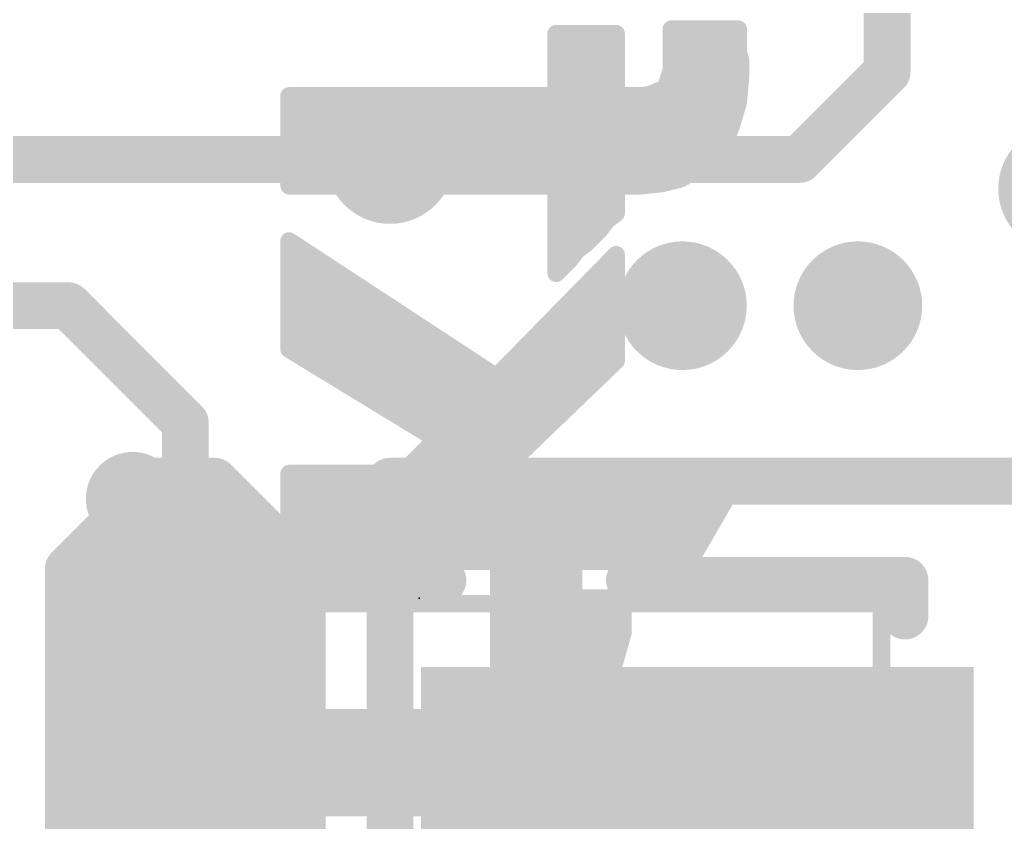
# Model space of a CAD drawing. Extents: x -29.2 to 57.4, y -20 to 37.1.
# Drawn here: x 21.76 to 26.04, y 15.537 to 19.022 of the extents above; entities that cross this region are included whole.
import ezdxf

# ---------------------------------------------------------------- set-up
doc = ezdxf.new("R2010")
doc.units = 0
for name, color, linetype in [('1', 12, 'CONTINUOUS'), ('16', 132, 'CONTINUOUS'), ('18', 110, 'CONTINUOUS'), ('21', 41, 'CONTINUOUS'), ('22', 40, 'CONTINUOUS'), ('24', 53, 'CONTINUOUS'), ('51', 53, 'CONTINUOUS')]:
    doc.layers.add(name, color=color, linetype=linetype)

# ---------------------------------------------------------------- blocks, each defined once
blk = doc.blocks.new('RECT')
blk.add_solid([(-0.5, -0.5), (0.5, -0.5), (-0.5, 0.5), (0.5, 0.5)])
blk = doc.blocks.new('ROUNDV')
at = {"const_width": 0.5}
blk.add_lwpolyline([(0, -0.25, 1), (0, 0.25, 1), (0, -0.25)], format="xyb", dxfattribs=at)

msp = doc.modelspace()

# ---------------------------------------------------------------- linework, layer by layer
at = {"layer": '1', "const_width": 0.2032}
for points in [[(25.527, 19.8628), (25.527, 18.796)], [(25.527, 18.796), (25.146, 18.415)], [(25.146, 18.415), (23.368, 18.415)], [(20.789, 17.78), (21.971, 17.78)], [(21.971, 17.78), (22.479, 17.272)], [(22.479, 17.272), (22.479, 16.6116)], [(21.971, 16.637), (22.352, 17.018)], [(22.352, 17.018), (22.606, 17.018)], [(22.606, 17.018), (22.987, 16.637)], [(23.368, 12.7), (23.368, 17.018)], [(23.368, 17.018), (29.591, 17.018)], [(21.971, 14.351), (21.971, 16.637)], [(22.987, 16.637), (22.987, 14.478)]]:
    msp.add_lwpolyline(points, dxfattribs=at)
at = {"layer": '1', "const_width": 0.1016}
for points in [[(25.5629, 18.7601, 1), (25.4911, 18.8319)], [(25.4762, 18.796, 1), (25.5778, 18.796)], [(23.368, 18.4658, 1), (23.368, 18.3642)], [(25.1101, 18.4509, 1), (25.1819, 18.3791)], [(25.146, 18.3642, 1), (25.146, 18.4658)], [(22.0069, 17.8159, 1), (21.9351, 17.7441)], [(21.971, 17.7292, 1), (21.971, 17.8308)], [(22.5298, 17.272, 1), (22.4282, 17.272)], [(22.4431, 17.2361, 1), (22.5149, 17.3079)], [(22.352, 17.0688, 1), (22.352, 16.9672)], [(22.3879, 16.9821, 1), (22.3161, 17.0539)], [(22.6419, 17.0539, 1), (22.5701, 16.9821)], [(22.606, 16.9672, 1), (22.606, 17.0688)], [(23.4188, 17.018, 1), (23.3172, 17.018)], [(23.368, 17.0688, 1), (23.368, 16.9672)], [(22.0218, 16.637, 1), (21.9202, 16.637)], [(23.0378, 16.637, 1), (22.9362, 16.637)], [(21.9351, 16.6729, 1), (22.0069, 16.6011)], [(22.9511, 16.6011, 1), (23.0229, 16.6729)], [(22.4282, 16.6116, 1), (22.5298, 16.6116)]]:
    msp.add_lwpolyline(points, format="xyb", dxfattribs=at)
at = {"layer": '16'}
for points, const_width in [([(23.368, 18.415), (17.653, 18.415)], 0.2032), ([(22.479, 12.954), (22.479, 16.6116)], 0.8128)]:
    msp.add_lwpolyline(points, dxfattribs=dict(at, const_width=const_width))
for points, const_width in [([(23.368, 18.3642, 1), (23.368, 18.4658)], 0.1016), ([(22.6822, 16.6116, 1), (22.2758, 16.6116)], 0.4064)]:
    msp.add_lwpolyline(points, format="xyb", dxfattribs=dict(at, const_width=const_width))
at = {"layer": '21'}
for points, const_width in [([(22.2504, 16.8402, 1), (22.2504, 17.0434, 1), (22.2504, 16.8402)], 0.2032), ([(22.4014, 16.6384, 1), (22.4014, 16.5368)], 0.1016), ([(22.4522, 16.5876, 1), (22.3506, 16.5876)], 0.1016), ([(23.598, 16.5368, 1), (23.598, 16.6384)], 0.1016), ([(24.408, 16.6384, 1), (24.408, 16.5368)], 0.1016), ([(25.6554, 16.5876, 1), (25.5538, 16.5876)], 0.1016), ([(25.6046, 16.5368, 1), (25.6046, 16.6384)], 0.1016), ([(22.3506, 16.4324, 1), (22.4522, 16.4324)], 0.1016), ([(25.5538, 16.4324, 1), (25.6554, 16.4324)], 0.1016)]:
    msp.add_lwpolyline(points, format="xyb", dxfattribs=dict(at, const_width=const_width))
at = {"layer": '21', "const_width": 0.2032}
for points in [[(23.598, 16.5876), (22.4014, 16.5876)], [(22.4014, 16.4324), (22.4014, 16.5876)], [(25.6046, 16.5876), (24.408, 16.5876)], [(25.6046, 16.4324), (25.6046, 16.5876)]]:
    msp.add_lwpolyline(points, dxfattribs=at)
at = {"layer": '22', "const_width": 0.0762}
for points in [[(24.88, 18.981), (24.59, 18.981)], [(24.59, 18.981), (24.59, 18.801)], [(24.59, 18.9738), (24.88, 18.9738)], [(24.88, 18.881), (24.88, 18.981)], [(24.35, 18.961), (24.09, 18.961)], [(24.09, 18.961), (24.09, 18.691)], [(24.35, 18.691), (24.35, 18.961)], [(24.09, 18.8976), (24.35, 18.8976)], [(24.59, 18.8976), (24.88, 18.8976)], [(24.89, 18.851), (24.88, 18.881)], [(24.89, 18.771), (24.89, 18.851)], [(24.09, 18.8214), (24.35, 18.8214)], [(24.59, 18.801), (24.57, 18.741)], [(24.59, 18.8214), (24.89, 18.8214)], [(24.88, 18.661), (24.89, 18.771)], [(24.09, 18.7452), (24.35, 18.7452)], [(24.53, 18.711), (24.51, 18.701)], [(24.56, 18.721), (24.53, 18.711)], [(24.57, 18.741), (24.56, 18.721)], [(24.5714, 18.7452), (24.8877, 18.7452)], [(24.09, 18.691), (22.93, 18.691)], [(22.93, 18.691), (22.93, 18.301)], [(22.93, 18.669), (24.8807, 18.669)], [(24.47, 18.691), (24.35, 18.691)], [(24.51, 18.701), (24.47, 18.691)], [(24.85, 18.561), (24.88, 18.661)], [(22.93, 18.5928), (24.8595, 18.5928)], [(24.82, 18.481), (24.85, 18.561)], [(22.93, 18.5166), (24.8334, 18.5166)], [(24.76, 18.421), (24.82, 18.481)], [(22.93, 18.4404), (24.7794, 18.4404)], [(24.7, 18.371), (24.76, 18.421)], [(24.63, 18.331), (24.7, 18.371)], [(22.93, 18.3642), (24.6881, 18.3642)], [(24.55, 18.311), (24.63, 18.331)], [(22.93, 18.301), (24.09, 18.301)], [(24.09, 18.301), (24.09, 17.921)], [(24.09, 18.288), (24.35, 18.288)], [(24.35, 18.181), (24.35, 18.301)], [(24.35, 18.301), (24.46, 18.301)], [(24.46, 18.301), (24.55, 18.311)], [(24.09, 18.2118), (24.35, 18.2118)], [(24.31, 18.151), (24.35, 18.181)], [(24.09, 18.1356), (24.2985, 18.1356)], [(24.22, 18.051), (24.28, 18.111)], [(24.28, 18.111), (24.31, 18.151)], [(23.83, 17.471), (22.93, 18.061)], [(22.93, 18.061), (22.93, 17.591)], [(22.93, 18.0594), (22.9324, 18.0594)], [(24.09, 18.0594), (24.2284, 18.0594)], [(24.18, 18.021), (24.22, 18.051)], [(22.93, 17.9832), (23.0487, 17.9832)], [(24.35, 18.001), (23.83, 17.471)], [(24.09, 17.9832), (24.1517, 17.9832)], [(24.15, 17.981), (24.18, 18.021)], [(24.3325, 17.9832), (24.35, 17.9832)], [(24.35, 17.541), (24.35, 18.001)], [(24.09, 17.921), (24.15, 17.981)], [(22.93, 17.907), (23.1649, 17.907)], [(24.2578, 17.907), (24.35, 17.907)], [(22.93, 17.8308), (23.2812, 17.8308)], [(24.183, 17.8308), (24.35, 17.8308)], [(22.93, 17.7546), (23.3974, 17.7546)], [(24.1083, 17.7546), (24.35, 17.7546)], [(22.93, 17.6784), (23.5136, 17.6784)], [(24.0335, 17.6784), (24.35, 17.6784)], [(22.93, 17.6022), (23.6299, 17.6022)], [(23.9587, 17.6022), (24.35, 17.6022)], [(22.93, 17.591), (23.57, 17.201)], [(23.0367, 17.526), (23.7461, 17.526)], [(23.84, 17.051), (24.35, 17.541)], [(23.884, 17.526), (24.3344, 17.526)], [(23.1617, 17.4498), (24.2551, 17.4498)], [(23.2868, 17.3736), (24.1758, 17.3736)], [(23.4118, 17.2974), (24.0965, 17.2974)], [(23.5369, 17.2212), (24.0171, 17.2212)], [(23.57, 17.201), (23.42, 17.051)], [(23.514, 17.145), (23.9378, 17.145)], [(23.42, 17.051), (22.93, 17.051)], [(22.93, 17.051), (22.93, 16.671)], [(23.4378, 17.0688), (23.8585, 17.0688)], [(24.89, 17.051), (23.84, 17.051)], [(24.67, 16.671), (24.89, 17.051)], [(22.93, 16.9926), (24.8562, 16.9926)], [(22.93, 16.9164), (24.8121, 16.9164)], [(22.93, 16.8402), (24.768, 16.8402)], [(22.93, 16.764), (24.7238, 16.764)], [(22.93, 16.6878), (24.6797, 16.6878)], [(22.93, 16.671), (24.67, 16.671)], [(24.37, 16.511), (24.01, 16.511)], [(24.01, 16.511), (24.01, 16.501)], [(24.01, 16.501), (24.02, 16.481)], [(24.38, 16.501), (24.37, 16.511)], [(24.38, 16.361), (24.38, 16.501)], [(24.02, 16.481), (24.02, 16.371)], [(24.02, 16.4592), (24.38, 16.4592)], [(24.02, 16.371), (24.01, 16.271)], [(24.02, 16.383), (24.38, 16.383)], [(24.34, 16.221), (24.38, 16.361)], [(24.01, 16.271), (23.99, 16.191)], [(24.0136, 16.3068), (24.3645, 16.3068)], [(23.9999, 16.2306), (24.3427, 16.2306)], [(23.99, 16.191), (23.95, 16.131)], [(24.26, 16.101), (24.34, 16.221)], [(23.9656, 16.1544), (24.2956, 16.1544)], [(23.95, 16.131), (23.89, 16.071)], [(24.21, 16.051), (24.26, 16.101)], [(23.89, 16.071), (23.75, 16.011)], [(23.8972, 16.0782), (24.2372, 16.0782)], [(24.15, 16.011), (24.21, 16.051)], [(23.66, 15.991), (22.93, 15.991)], [(22.93, 15.991), (22.93, 15.601)], [(23.75, 16.011), (23.66, 15.991)], [(23.7095, 16.002), (24.129, 16.002)], [(24.08, 15.981), (24.15, 16.011)], [(24.08, 15.971), (24.08, 15.981)], [(24.35, 15.971), (24.08, 15.971)], [(24.34, 15.931), (24.35, 15.971)], [(24.33, 15.881), (24.34, 15.931)], [(22.93, 15.9258), (24.339, 15.9258)], [(22.93, 15.8496), (24.3222, 15.8496)], [(24.32, 15.841), (24.33, 15.881)], [(24.31, 15.791), (24.32, 15.841)], [(22.93, 15.7734), (24.31, 15.7734)], [(24.31, 15.741), (24.31, 15.791)], [(24.3, 15.701), (24.31, 15.741)], [(22.93, 15.6972), (24.2992, 15.6972)], [(24.28, 15.601), (24.3, 15.701)], [(22.93, 15.621), (24.284, 15.621)], [(22.93, 15.601), (24.28, 15.601)]]:
    msp.add_lwpolyline(points, dxfattribs=at)
at = {"layer": '22', "const_width": 0.0381}
for points in [[(24.59, 19.0001, 1), (24.59, 18.962)], [(24.609, 18.981, 1), (24.5709, 18.981)], [(24.59, 18.9929, 1), (24.59, 18.9548)], [(24.8991, 18.981, 1), (24.861, 18.981)], [(24.88, 18.962, 1), (24.88, 19.0001)], [(24.88, 18.9548, 1), (24.88, 18.9929)], [(24.09, 18.9801, 1), (24.09, 18.942)], [(24.109, 18.961, 1), (24.0709, 18.961)], [(24.3691, 18.961, 1), (24.331, 18.961)], [(24.35, 18.942, 1), (24.35, 18.9801)], [(24.09, 18.9167, 1), (24.09, 18.8786)], [(24.35, 18.8786, 1), (24.35, 18.9167)], [(24.59, 18.9167, 1), (24.59, 18.8786)], [(24.8981, 18.887, 1), (24.8619, 18.875)], [(24.88, 18.8786, 1), (24.88, 18.9167)], [(24.861, 18.881, 1), (24.8991, 18.881)], [(24.9091, 18.851, 1), (24.871, 18.851)], [(24.8719, 18.845, 1), (24.9081, 18.857)], [(24.09, 18.8405, 1), (24.09, 18.8024)], [(24.35, 18.8024, 1), (24.35, 18.8405)], [(24.59, 18.8405, 1), (24.59, 18.8024)], [(24.6081, 18.795, 1), (24.5719, 18.807)], [(24.89, 18.8024, 1), (24.89, 18.8405)], [(24.5709, 18.801, 1), (24.609, 18.801)], [(24.909, 18.7693, 1), (24.871, 18.7727)], [(24.09, 18.7643, 1), (24.09, 18.7262)], [(24.35, 18.7262, 1), (24.35, 18.7643)], [(24.524, 18.7291, 1), (24.536, 18.6929)], [(24.5385, 18.694, 1), (24.5215, 18.728)], [(24.543, 18.7295, 1), (24.577, 18.7125)], [(24.5519, 18.747, 1), (24.5881, 18.735)], [(24.5714, 18.7643, 1), (24.5714, 18.7262)], [(24.587, 18.7325, 1), (24.553, 18.7495)], [(24.566, 18.7029, 1), (24.554, 18.7391)], [(24.871, 18.771, 1), (24.9091, 18.771)], [(24.8877, 18.7262, 1), (24.8877, 18.7643)], [(22.93, 18.7101, 1), (22.93, 18.672)], [(22.949, 18.691, 1), (22.9109, 18.691)], [(22.93, 18.6881, 1), (22.93, 18.65)], [(24.0709, 18.691, 1), (24.109, 18.691)], [(24.09, 18.672, 1), (24.09, 18.7101)], [(24.35, 18.7101, 1), (24.35, 18.672)], [(24.331, 18.691, 1), (24.3691, 18.691)], [(24.4654, 18.7095, 1), (24.4746, 18.6725)], [(24.47, 18.672, 1), (24.47, 18.7101)], [(24.5015, 18.718, 1), (24.5185, 18.684)], [(24.5146, 18.6825, 1), (24.5054, 18.7195)], [(24.8807, 18.65, 1), (24.8807, 18.6881)], [(24.861, 18.6627, 1), (24.899, 18.6593)], [(24.8982, 18.6555, 1), (24.8618, 18.6665)], [(22.93, 18.6119, 1), (22.93, 18.5738)], [(24.8595, 18.5738, 1), (24.8595, 18.6119)], [(24.8318, 18.5665, 1), (24.8682, 18.5555)], [(24.8678, 18.5543, 1), (24.8322, 18.5677)], [(22.93, 18.5357, 1), (22.93, 18.4976)], [(24.8334, 18.4976, 1), (24.8334, 18.5357)], [(24.8022, 18.4877, 1), (24.8378, 18.4743)], [(24.8335, 18.4675, 1), (24.8065, 18.4945)], [(22.93, 18.4595, 1), (22.93, 18.4214)], [(24.7465, 18.4345, 1), (24.7735, 18.4075)], [(24.7722, 18.4064, 1), (24.7478, 18.4356)], [(24.7794, 18.4214, 1), (24.7794, 18.4595)], [(24.7095, 18.3545, 1), (24.6905, 18.3875)], [(22.93, 18.3833, 1), (22.93, 18.3452)], [(24.6205, 18.3475, 1), (24.6395, 18.3145)], [(24.6346, 18.3125, 1), (24.6254, 18.3495)], [(24.6878, 18.3856, 1), (24.7122, 18.3564)], [(24.6881, 18.3452, 1), (24.6881, 18.3833)], [(22.93, 18.3201, 1), (22.93, 18.282)], [(22.9109, 18.301, 1), (22.949, 18.301)], [(24.109, 18.301, 1), (24.0709, 18.301)], [(24.09, 18.3071, 1), (24.09, 18.269)], [(24.09, 18.282, 1), (24.09, 18.3201)], [(24.35, 18.3201, 1), (24.35, 18.282)], [(24.3691, 18.301, 1), (24.331, 18.301)], [(24.35, 18.269, 1), (24.35, 18.3071)], [(24.4579, 18.3199, 1), (24.4621, 18.2821)], [(24.46, 18.282, 1), (24.46, 18.3201)], [(24.5454, 18.3295, 1), (24.5546, 18.2925)], [(24.5521, 18.2921, 1), (24.5479, 18.3299)], [(24.09, 18.2309, 1), (24.09, 18.1928)], [(24.35, 18.1928, 1), (24.35, 18.2309)], [(24.331, 18.181, 1), (24.3691, 18.181)], [(24.3614, 18.1658, 1), (24.3386, 18.1962)], [(24.09, 18.1547, 1), (24.09, 18.1166)], [(24.2935, 18.0975, 1), (24.2665, 18.1245)], [(24.2986, 18.1662, 1), (24.3214, 18.1358)], [(24.3252, 18.1396, 1), (24.2948, 18.1624)], [(24.2985, 18.1166, 1), (24.2985, 18.1547)], [(24.2648, 18.1224, 1), (24.2952, 18.0996)], [(22.949, 18.061, 1), (22.9109, 18.061)], [(22.93, 18.0785, 1), (22.93, 18.0404)], [(22.9404, 18.0769, 1), (22.9196, 18.0451)], [(22.9324, 18.0404, 1), (22.9324, 18.0785)], [(24.09, 18.0785, 1), (24.09, 18.0404)], [(24.2065, 18.0645, 1), (24.2335, 18.0375)], [(24.2314, 18.0358, 1), (24.2086, 18.0662)], [(24.2284, 18.0404, 1), (24.2284, 18.0785)], [(22.93, 18.0023, 1), (22.93, 17.9642)], [(23.0487, 17.9642, 1), (23.0487, 18.0023)], [(24.09, 18.0023, 1), (24.09, 17.9642)], [(24.1517, 17.9642, 1), (24.1517, 18.0023)], [(24.1686, 18.0362, 1), (24.1914, 18.0058)], [(24.1952, 18.0096, 1), (24.1648, 18.0324)], [(24.3325, 18.0023, 1), (24.3325, 17.9642)], [(24.3691, 18.001, 1), (24.331, 18.001)], [(24.3636, 17.9877, 1), (24.3364, 18.0143)], [(24.35, 17.9642, 1), (24.35, 18.0023)], [(24.1348, 17.9924, 1), (24.1652, 17.9696)], [(24.1635, 17.9675, 1), (24.1365, 17.9945)], [(22.93, 17.9261, 1), (22.93, 17.888)], [(23.1649, 17.888, 1), (23.1649, 17.9261)], [(24.0765, 17.9345, 1), (24.1035, 17.9075)], [(24.0709, 17.921, 1), (24.109, 17.921)], [(24.2578, 17.9261, 1), (24.2578, 17.888)], [(24.35, 17.888, 1), (24.35, 17.9261)], [(22.93, 17.8498, 1), (22.93, 17.8117)], [(23.2812, 17.8117, 1), (23.2812, 17.8498)], [(24.183, 17.8498, 1), (24.183, 17.8117)], [(24.35, 17.8117, 1), (24.35, 17.8498)], [(22.93, 17.7736, 1), (22.93, 17.7355)], [(23.3974, 17.7355, 1), (23.3974, 17.7736)], [(24.1083, 17.7736, 1), (24.1083, 17.7355)], [(24.35, 17.7355, 1), (24.35, 17.7736)], [(22.93, 17.6974, 1), (22.93, 17.6593)], [(23.5136, 17.6593, 1), (23.5136, 17.6974)], [(24.0335, 17.6974, 1), (24.0335, 17.6593)], [(24.35, 17.6593, 1), (24.35, 17.6974)], [(22.93, 17.6212, 1), (22.93, 17.5831)], [(23.6299, 17.5831, 1), (23.6299, 17.6212)], [(23.9587, 17.6212, 1), (23.9587, 17.5831)], [(24.35, 17.5831, 1), (24.35, 17.6212)], [(22.9399, 17.6073, 1), (22.9201, 17.5747)], [(22.9109, 17.591, 1), (22.949, 17.591)], [(23.0367, 17.545, 1), (23.0367, 17.5069)], [(23.7461, 17.5069, 1), (23.7461, 17.545)], [(23.884, 17.545, 1), (23.884, 17.5069)], [(24.331, 17.541, 1), (24.3691, 17.541)], [(24.3344, 17.5069, 1), (24.3344, 17.545)], [(24.3632, 17.5273, 1), (24.3368, 17.5547)], [(23.1617, 17.4688, 1), (23.1617, 17.4307)], [(23.8164, 17.4843, 1), (23.8436, 17.4577)], [(23.8196, 17.4551, 1), (23.8404, 17.4869)], [(24.2551, 17.4307, 1), (24.2551, 17.4688)], [(23.2868, 17.3926, 1), (23.2868, 17.3545)], [(24.1758, 17.3545, 1), (24.1758, 17.3926)], [(23.4118, 17.3164, 1), (23.4118, 17.2783)], [(24.0965, 17.2783, 1), (24.0965, 17.3164)], [(23.5369, 17.2402, 1), (23.5369, 17.2021)], [(24.0171, 17.2021, 1), (24.0171, 17.2402)], [(23.5835, 17.1875, 1), (23.5565, 17.2145)], [(23.5601, 17.1847, 1), (23.5799, 17.2173)], [(23.514, 17.164, 1), (23.514, 17.1259)], [(23.9378, 17.1259, 1), (23.9378, 17.164)], [(22.93, 17.0701, 1), (22.93, 17.032)], [(22.949, 17.051, 1), (22.9109, 17.051)], [(23.4065, 17.0645, 1), (23.4335, 17.0375)], [(23.4378, 17.0878, 1), (23.4378, 17.0497)], [(23.42, 17.032, 1), (23.42, 17.0701)], [(23.84, 17.0701, 1), (23.84, 17.032)], [(23.8268, 17.0647, 1), (23.8532, 17.0373)], [(23.8585, 17.0497, 1), (23.8585, 17.0878)], [(24.9065, 17.0415, 1), (24.8735, 17.0605)], [(24.89, 17.032, 1), (24.89, 17.0701)], [(22.93, 17.0116, 1), (22.93, 16.9735)], [(24.8562, 16.9735, 1), (24.8562, 17.0116)], [(22.93, 16.9354, 1), (22.93, 16.8973)], [(24.8121, 16.8973, 1), (24.8121, 16.9354)], [(22.93, 16.8592, 1), (22.93, 16.8211)], [(24.768, 16.8211, 1), (24.768, 16.8592)], [(22.93, 16.783, 1), (22.93, 16.7449)], [(24.7238, 16.7449, 1), (24.7238, 16.783)], [(22.93, 16.7068, 1), (22.93, 16.6687)], [(22.93, 16.69, 1), (22.93, 16.6519)], [(24.6535, 16.6805, 1), (24.6865, 16.6615)], [(24.67, 16.6519, 1), (24.67, 16.69)], [(24.6797, 16.6687, 1), (24.6797, 16.7068)], [(22.9109, 16.671, 1), (22.949, 16.671)], [(24.01, 16.53, 1), (24.01, 16.4919)], [(24.0291, 16.511, 1), (23.991, 16.511)], [(24.027, 16.5095, 1), (23.993, 16.4925)], [(24.3835, 16.5245, 1), (24.3565, 16.4975)], [(24.3991, 16.501, 1), (24.361, 16.501)], [(24.3665, 16.4875, 1), (24.3935, 16.5145)], [(24.37, 16.4919, 1), (24.37, 16.53)], [(23.991, 16.501, 1), (24.0291, 16.501)], [(24.039, 16.481, 1), (24.0009, 16.481)], [(24.02, 16.4782, 1), (24.02, 16.4401)], [(24.003, 16.4725, 1), (24.037, 16.4895)], [(24.38, 16.4401, 1), (24.38, 16.4782)], [(24.02, 16.402, 1), (24.02, 16.3639)], [(24.039, 16.3691, 1), (24.001, 16.3729)], [(24.3983, 16.3558, 1), (24.3617, 16.3662)], [(24.38, 16.3639, 1), (24.38, 16.402)], [(24.0009, 16.371, 1), (24.039, 16.371)], [(24.361, 16.361, 1), (24.3991, 16.361)], [(24.0285, 16.2664, 1), (23.9915, 16.2756)], [(24.0136, 16.3258, 1), (24.0136, 16.2877)], [(24.3645, 16.2877, 1), (24.3645, 16.3258)], [(23.9999, 16.2496, 1), (23.9999, 16.2115)], [(23.991, 16.2729, 1), (24.029, 16.2691)], [(24.3427, 16.2115, 1), (24.3427, 16.2496)], [(24.0059, 16.1804, 1), (23.9741, 16.2016)], [(24.3217, 16.2262, 1), (24.3583, 16.2158)], [(24.3559, 16.2104, 1), (24.3241, 16.2316)], [(23.9656, 16.1735, 1), (23.9656, 16.1354)], [(23.9715, 16.1956, 1), (24.0085, 16.1864)], [(24.2956, 16.1354, 1), (24.2956, 16.1735)], [(23.9341, 16.1416, 1), (23.9659, 16.1204)], [(23.9635, 16.1175, 1), (23.9365, 16.1445)], [(24.2735, 16.0875, 1), (24.2465, 16.1145)], [(23.8765, 16.0845, 1), (23.9035, 16.0575)], [(23.8972, 16.0973, 1), (23.8972, 16.0592)], [(23.8975, 16.0535, 1), (23.8825, 16.0885)], [(24.2372, 16.0592, 1), (24.2372, 16.0973)], [(24.2441, 16.1116, 1), (24.2759, 16.0904)], [(24.1965, 16.0645, 1), (24.2235, 16.0375)], [(24.2206, 16.0351, 1), (24.1994, 16.0669)], [(22.93, 16.01, 1), (22.93, 15.972)], [(22.949, 15.991, 1), (22.9109, 15.991)], [(23.6559, 16.0096, 1), (23.6641, 15.9724)], [(23.66, 15.972, 1), (23.66, 16.01)], [(23.7095, 16.0211, 1), (23.7095, 15.983)], [(23.7425, 16.0285, 1), (23.7575, 15.9935)], [(23.7541, 15.9924, 1), (23.7459, 16.0296)], [(24.0991, 15.981, 1), (24.061, 15.981)], [(24.0725, 15.9985, 1), (24.0875, 15.9635)], [(24.08, 15.9901, 1), (24.08, 15.952)], [(24.129, 15.983, 1), (24.129, 16.0211)], [(24.1394, 16.0269, 1), (24.1606, 15.9951)], [(24.1575, 15.9935, 1), (24.1425, 16.0285)], [(24.3685, 15.9664, 1), (24.3315, 15.9756)], [(24.35, 15.952, 1), (24.35, 15.9901)], [(24.061, 15.971, 1), (24.0991, 15.971)], [(24.3587, 15.9273, 1), (24.3213, 15.9347)], [(22.93, 15.9449, 1), (22.93, 15.9068)], [(24.3215, 15.9356, 1), (24.3585, 15.9264)], [(24.339, 15.9068, 1), (24.339, 15.9449)], [(22.93, 15.8687, 1), (22.93, 15.8306)], [(24.3113, 15.8847, 1), (24.3487, 15.8773)], [(24.3485, 15.8764, 1), (24.3115, 15.8856)], [(24.3222, 15.8306, 1), (24.3222, 15.8687)], [(24.3015, 15.8456, 1), (24.3385, 15.8364)], [(24.3387, 15.8373, 1), (24.3013, 15.8447)], [(22.93, 15.7925, 1), (22.93, 15.7544)], [(24.2913, 15.7947, 1), (24.3287, 15.7873)], [(24.3291, 15.791, 1), (24.291, 15.791)], [(24.31, 15.7544, 1), (24.31, 15.7925)], [(24.291, 15.741, 1), (24.3291, 15.741)], [(24.3285, 15.7364, 1), (24.2915, 15.7456)], [(22.93, 15.7163, 1), (22.93, 15.6782)], [(24.2815, 15.7056, 1), (24.3185, 15.6964)], [(24.3187, 15.6973, 1), (24.2813, 15.7047)], [(24.2992, 15.6782, 1), (24.2992, 15.7163)], [(22.93, 15.6401, 1), (22.93, 15.602)], [(22.93, 15.6201, 1), (22.93, 15.582)], [(24.2613, 15.6047, 1), (24.2987, 15.5973)], [(24.28, 15.582, 1), (24.28, 15.6201)], [(24.284, 15.602, 1), (24.284, 15.6401)], [(22.9109, 15.601, 1), (22.949, 15.601)]]:
    msp.add_lwpolyline(points, format="xyb", dxfattribs=at)
at = {"layer": '24'}
msp.add_point((23.495, 16.51), dxfattribs=at)
at = {"layer": '51', "const_width": 0.0762}
for points in [[(22.503, 16.486), (22.503, 13.486)], [(25.503, 16.486), (22.503, 16.486)], [(25.503, 13.486), (25.503, 16.486)]]:
    msp.add_lwpolyline(points, dxfattribs=at)
at = {"layer": '51', "const_width": 0.0381}
for points in [[(22.503, 16.5051, 1), (22.503, 16.467)], [(22.5221, 16.486, 1), (22.484, 16.486)], [(25.5221, 16.486, 1), (25.484, 16.486)], [(25.503, 16.467, 1), (25.503, 16.5051)]]:
    msp.add_lwpolyline(points, format="xyb", dxfattribs=at)

# ---------------------------------------------------------------- block references
at = {"layer": '1', "rotation": 270}
for p, xscale, yscale in [((24.003, 16.476), 0.53, 0.4), ((24.703, 14.986), 2.45, 2.4), ((22.478, 15.961), 0.4, 0.75)]:
    msp.add_blockref('RECT', p, dxfattribs=dict(at, xscale=xscale, yscale=yscale))
at = {"layer": '18', "xscale": 0.5588, "yscale": 0.5588}
for p in [(23.368, 18.415), (23.368, 18.415), (26.289, 18.288), (26.289, 18.288), (24.638, 17.78), (24.638, 17.78), (25.4, 17.78), (25.4, 17.78), (22.479, 16.6116), (22.479, 16.6116)]:
    msp.add_blockref('ROUNDV', p, dxfattribs=at)
at = {"layer": '51'}
for p, xscale, yscale, rotation in [((24.003, 16.3735), 0.525, 0.3, 270), ((22.553, 15.961), 0.3, 0.4, 90), ((24.403, 14.986), 2.25, 1.7, 90), ((25.453, 15.961), 0.3, 0.4, 270)]:
    msp.add_blockref('RECT', p, dxfattribs=dict(at, xscale=xscale, yscale=yscale, rotation=rotation))

doc.saveas('drawing.dxf')
